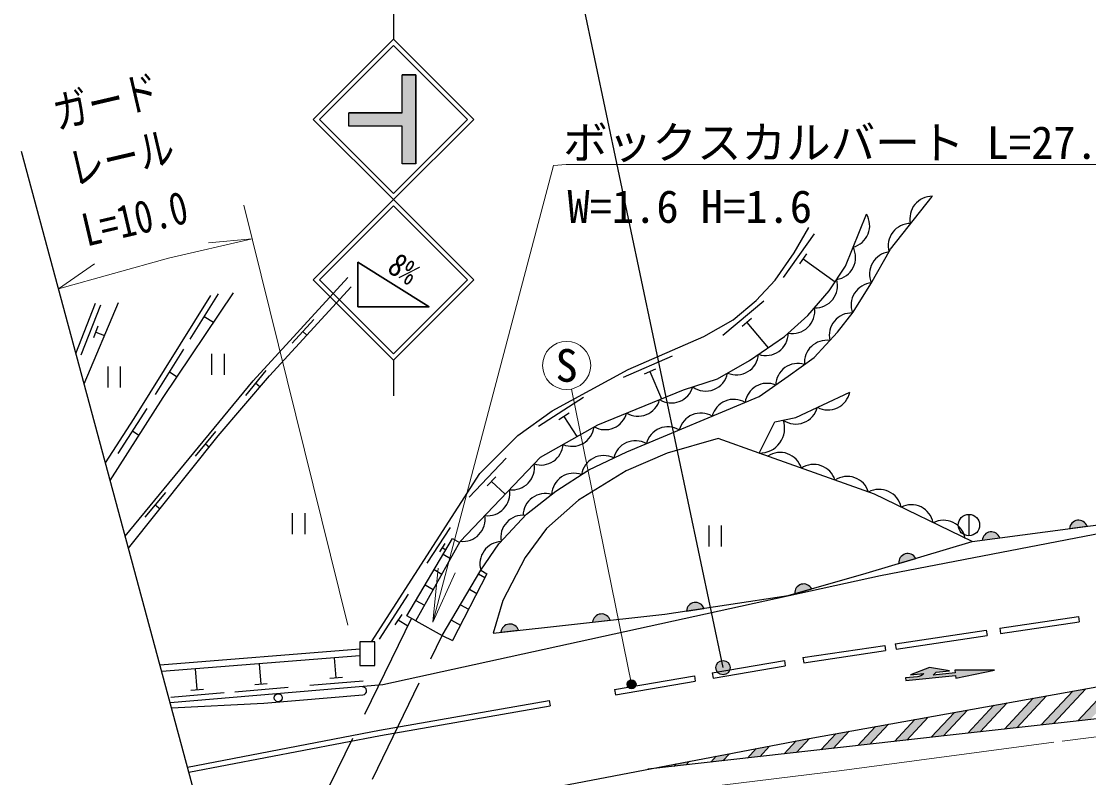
# Model space of a CAD drawing. Units: millimetres at full size, sheet at 1:1000; details may follow other scales. Extents: x 40000 to 680000, y 20000 to 380000.
# Drawn here: x 72934 to 132782, y 284228 to 326642 of the extents above; entities that cross this region are included whole.
import ezdxf
from ezdxf.enums import TextEntityAlignment as Align

# ---------------------------------------------------------------- set-up
doc = ezdxf.new("R2010")
doc.units = ezdxf.units.MM
doc.header["$LTSCALE"] = 1000
doc.linetypes.add('CHAIN', pattern=[18.5, 12, -1.5, 3.5, -1.5])
doc.linetypes.add('DASHED', pattern=[7.5, 6, -1.5])
for name, color, linetype, lineweight in [('M-BGD', 7, 'Continuous', 25), ('M-BMK', 2, 'CHAIN', 13), ('M-BMK-OTRS', 5, 'Continuous', 25), ('M-STR-HTXT', 7, 'Continuous', 13), ('M-STR-STRC', 7, 'Continuous', 25)]:
    doc.layers.add(name, color=color, linetype=linetype, lineweight=lineweight)
doc.styles.add('ＭＳ ゴシック', font='')
doc.styles.get('ＭＳ ゴシック').set_extended_font_data('MS Gothic')

# ---------------------------------------------------------------- blocks, each defined once
blk = doc.blocks.new('open_arrow')
at = {"color": 0, "linetype": 'Continuous', "lineweight": -2}
blk.add_lwpolyline([(7.5, 1.25), (0, 0), (7.5, -1.25)], dxfattribs=at)

msp = doc.modelspace()

# ---------------------------------------------------------------- hatches: boundary and pattern name
at = {"layer": 'M-BGD'}
for points in [[(131711, 298193, -0.82183), (132694, 298324)], [(126819, 297541, -0.82183), (127801, 297672)], [(123086, 296525, 0.82183), (122136, 296242)], [(116304, 294541, -0.82183), (117256, 294816)], [(110234, 293573, -0.82183), (111213, 293721)], [(104969, 292947, -0.82183), (105954, 293054)], [(99825, 292385, -0.82183), (100810, 292492)]]:
    msp.add_hatch(color=256, dxfattribs=at).paths.add_polyline_path(points)
at = {"layer": 'M-STR-STRC'}
for points in [[(94297, 320767), (94297, 318642), (95047, 318642), (95047, 323642), (94297, 323642), (94297, 321517), (91297, 321517), (91297, 320767)], [(111943, 290183, -1), (112617, 290612, -0.41421), (112495, 290060, -0.41421)], [(125285, 290257), (125300, 290109), (124066, 289981), (124183, 290084), (124241, 290150), (124987, 290227), (123862, 290413), (122799, 290002), (123544, 290078), (123461, 290000), (123365, 289940), (123257, 289902), (123186, 289891), (122515, 289821), (122531, 289672), (125316, 289959), (125332, 289810), (127497, 290260)], [(107370, 289584, -1), (106931, 289344, -1)], [(132632, 289213), (131894, 289080), (130128, 287182), (130814, 287258)], [(134844, 289608), (134708, 289586), (134109, 289478), (132185, 287411), (132871, 287488)], [(128070, 286953), (128756, 287029), (130418, 288815), (129680, 288682)], [(125989, 288019), (125251, 287887), (123953, 286492), (124640, 286569)], [(128204, 288417), (127466, 288284), (126013, 286723), (126699, 286800)], [(123775, 287621), (123037, 287489), (121893, 286259), (122580, 286337)], [(117771, 285793), (118458, 285871), (119346, 286826), (118608, 286693)], [(119832, 286026), (120519, 286104), (121561, 287223), (120823, 287091)], [(117132, 286428), (117105, 286423), (116385, 286285), (115710, 285560), (116397, 285638)], [(112276, 285172), (112648, 285572), (111900, 285429), (111589, 285095)], [(114890, 286000), (114143, 285857), (113650, 285328), (114336, 285405)], [(110215, 284940), (110405, 285144), (109658, 285001), (109528, 284862)]]:
    msp.add_hatch(color=256, dxfattribs=at).paths.add_polyline_path(points)

# ---------------------------------------------------------------- linework, layer by layer
at = {"layer": 'M-BGD'}
for p, q in [((117387, 314718), (115656, 312268)), ((116969, 313606), (116565, 313034)), ((116767, 313320), (118577, 312041)), ((83977, 311366), (82389, 308821)), ((75992, 308024), (77098, 310844)), ((77372, 310721), (76277, 307928)), ((76455, 306309), (78385, 310872)), ((114573, 310952), (112276, 309022)), ((83183, 310093), (83712, 309763)), ((77231, 309541), (76976, 308889)), ((89328, 309921), (88112, 308593)), ((113886, 309982), (113350, 309532)), ((113618, 309757), (114810, 308338)), ((77103, 309215), (77602, 309020)), ((88720, 309257), (88948, 309048)), ((82035, 308254), (80446, 305710)), ((83600, 307994), (83600, 306820)), ((84300, 307994), (84300, 306820)), ((109426, 307871), (106675, 306674)), ((77782, 307284), (77782, 306110)), ((78482, 307284), (78482, 306110)), ((86641, 307057), (85496, 305668)), ((108491, 307137), (107849, 306858)), ((81240, 306982), (81668, 306715)), ((108170, 306997), (108833, 305473)), ((86069, 306363), (86326, 306150)), ((104458, 305550), (101937, 303922)), ((79976, 304928), (78342, 302411)), ((103654, 304674), (103066, 304294)), ((103360, 304484), (104090, 303354)), ((79159, 303670), (79531, 303428)), ((83826, 303642), (82681, 302253)), ((83253, 302948), (83476, 302764)), ((100113, 302136), (98051, 299957)), ((99541, 301094), (99060, 300586)), ((99300, 300840), (100063, 300119)), ((81010, 300227), (79865, 298838)), ((80437, 299532), (80713, 299305)), ((88127, 299055), (88127, 297881)), ((88827, 299055), (88827, 297881)), ((126066, 298991), (126066, 297791)), ((96978, 298265), (95678, 296248)), ((111484, 298362), (111484, 297188)), ((112184, 298362), (112184, 297188)), ((131711, 298193), (132694, 298324)), ((95060, 293028), (97533, 297474)), ((126819, 297541), (127801, 297672)), ((96681, 297362), (96378, 296891)), ((96530, 297127), (96731, 296997)), ((96587, 296755), (97004, 296523)), ((122136, 296242), (123086, 296525)), ((96078, 295894), (96518, 295649)), ((96537, 292206), (98699, 295866)), ((98572, 295651), (98933, 295450)), ((94631, 294510), (93007, 291988)), ((95569, 295033), (96032, 294775)), ((98063, 294790), (98474, 294561)), ((116304, 294541), (117256, 294816)), ((95060, 294172), (95546, 293902)), ((97554, 293929), (98016, 293672)), ((94261, 293381), (93882, 292792)), ((110234, 293573), (111213, 293721)), ((127796, 292606), (132209, 293264)), ((132209, 293264), (132253, 292970)), ((94071, 293087), (94599, 292747)), ((95060, 293028), (96537, 292206)), ((97046, 293067), (97557, 292783)), ((104969, 292947), (105954, 293054)), ((127840, 292312), (132253, 292970)), ((96537, 292206), (97108, 291912)), ((99825, 292385), (100810, 292492)), ((121942, 291733), (127044, 292494)), ((121985, 291439), (127088, 292200)), ((127044, 292494), (127088, 292200)), ((127796, 292606), (127840, 292312)), ((116762, 290961), (121354, 291645)), ((121354, 291645), (121398, 291351)), ((121942, 291733), (121985, 291439)), ((91907, 291438), (80711, 290542)), ((91907, 291060), (80810, 290172)), ((90587, 289832), (90492, 290947)), ((116762, 290961), (116806, 290667)), ((116806, 290667), (121398, 291351)), ((82793, 289167), (82694, 290323)), ((86377, 289473), (86280, 290610)), ((111674, 290108), (115724, 290800)), ((111724, 289815), (115774, 290507)), ((115724, 290800), (115774, 290507)), ((90238, 289802), (90936, 289862)), ((106200, 289172), (110673, 289937)), ((110673, 289937), (110723, 289644)), ((111674, 290108), (111724, 289815)), ((82444, 289137), (83141, 289196)), ((84908, 289046), (87897, 289301)), ((86028, 289443), (86726, 289502)), ((89118, 289406), (92107, 289661)), ((106200, 289172), (106250, 288879)), ((106250, 288879), (110723, 289644)), ((81324, 288740), (84313, 288995)), ((102538, 288547), (102588, 288254))]:
    msp.add_line(p, q, dxfattribs=at)
at = {"layer": 'M-BGD', "linetype": 'DASHED'}
for p, q in [((94805, 293169), (85266, 273664)), ((86078, 270658), (96537, 292206))]:
    msp.add_line(p, q, dxfattribs=at)
at = {"layer": 'M-BGD'}
for points in [[(98699, 295866), (99711, 297333), (101262, 299010), (102896, 300288), (104758, 301486), (106885, 302504), (114312, 305599), (115931, 306736), (117383, 307799), (118702, 309214), (119583, 310338), (120576, 311925), (121665, 313858), (124014, 316825)], [(97533, 297474), (102049, 302195), (105263, 304020), (110073, 305978), (111979, 306599), (113773, 307625), (115718, 308963), (117041, 310153), (118241, 311523), (119145, 312917), (120324, 315831)], [(92561, 291850), (98637, 301285), (100767, 303422), (102704, 304808), (106954, 307122), (111198, 308969), (112855, 309900), (114143, 310982), (115195, 312135), (116277, 313666), (117096, 315089)], [(78758, 297778), (85930, 306477), (91245, 312280)], [(77647, 301892), (79259, 304375), (83564, 311270)], [(77915, 300900), (80881, 305541), (84824, 311423)], [(78944, 297089), (83977, 303392), (86844, 306758), (91428, 311747)], [(114313, 302432), (115191, 304190), (116360, 304423), (119385, 305850)], [(81279, 288435), (93195, 289452), (121107, 295568), (145059, 300173), (156966, 301821), (169698, 304480)], [(114313, 302432), (112009, 303256), (109144, 302422), (106845, 301439), (104171, 299788), (102376, 298202), (101185, 296577), (99937, 294154), (99395, 292338)], [(126243, 297464), (120777, 300120), (114313, 302432)], [(99395, 292338), (109022, 293390), (115937, 294435), (120314, 295700), (126243, 297464), (135709, 298725), (140358, 299269)], [(95060, 293028), (94551, 293310), (97110, 297639), (97503, 297420)], [(98699, 295866), (99043, 295663), (97108, 291912)], [(81357, 288148), (86523, 288414), (92085, 288871)], [(82256, 284818), (93017, 286891), (102538, 288547)], [(82333, 284530), (93071, 286599), (102589, 288254)]]:
    msp.add_lwpolyline(points, dxfattribs=at)
msp.add_lwpolyline([(91907, 290524), (92760, 290524), (92760, 291850), (91907, 291850)], close=True, dxfattribs=at)
for centre, radius in [((126066, 298391), 600), ((87336, 288707), 225)]:
    msp.add_circle(centre, radius, dxfattribs=at)
for centre, radius, start, end in [((124007, 315580), 1250, 89.47722, 192.7308), ((119254, 315185), 1250, 284.84856, 31.10876), ((122788, 314055), 1250, 89.4879, 195.7481), ((118467, 313397), 1250, 278.63778, 27.65311), ((121747, 312476), 1250, 97.48294, 203.74314), ((117451, 311823), 1250, 268.10644, 15.66507), ((120713, 310728), 1250, 95.03542, 200.65038), ((116174, 310385), 1250, 258.97955, 8.70131), ((119487, 309038), 1250, 87.44782, 193.28596), ((114685, 309151), 1250, 250.85425, 0.31345), ((118091, 307504), 1250, 82.10866, 184.53764), ((113029, 308067), 1250, 246.81716, 355.56563), ((116485, 306208), 1250, 73.24029, 178.19833), ((111310, 307159), 1250, 234.33842, 348.85618), ((109381, 306491), 1250, 238.2347, 343.86626), ((114757, 305093), 1250, 67.48389, 171.90213), ((118160, 306101), 1250, 242.12594, 348.38615), ((107514, 305746), 1250, 239.02842, 345.28862), ((112885, 304192), 1250, 59.49072, 165.75093), ((105662, 304992), 1250, 240.843, 345.28862), ((111038, 303423), 1250, 59.49072, 165.75093), ((116366, 305310), 1250, 235.27799, 345.49717), ((114347, 303818), 1387, 268.62467, 19.54158), ((103813, 304059), 1250, 246.44915, 352.70936), ((109192, 302654), 1250, 59.49072, 165.75093), ((102067, 303011), 1250, 252.41305, 355.50786), ((107370, 301871), 1250, 60.74397, 166.89808), ((105584, 301041), 1250, 62.96251, 171.64727), ((115479, 301218), 1250, 17.18911, 123.44932), ((100456, 301615), 1250, 263.13663, 9.39684), ((117362, 300545), 1250, 17.18911, 123.44932), ((103916, 300049), 1250, 69.81508, 177.26602), ((119246, 299871), 1250, 17.18911, 123.44932), ((99074, 300170), 1250, 263.13663, 9.39684), ((102317, 298909), 1250, 73.71031, 178.3617), ((121042, 299145), 1250, 11.5972, 118.79172), ((122838, 298285), 1250, 10.95853, 117.21873), ((97691, 298725), 1250, 263.13663, 9.39684), ((101067, 297695), 1250, 84.11345, 190.37365), ((124637, 297411), 1250, 10.95853, 117.21873), ((132215, 298161), 505, 18.75725, 176.41544), ((99898, 296221), 1250, 92.74997, 196.47623), ((127323, 297510), 505, 18.75725, 176.41544), ((122639, 296290), 505, 27.7437, 185.40189), ((116807, 294585), 505, 27.28576, 184.94395), ((110738, 293550), 505, 19.77136, 177.42955), ((105472, 292903), 505, 17.40716, 175.06535), ((100328, 292341), 505, 17.40716, 175.06535), ((92066, 289096), 225, 274.69968, 94.69968)]:
    msp.add_arc(centre, radius, start, end, dxfattribs=at)
at = {"layer": 'M-BMK'}
msp.add_lwpolyline([(84134, 277859), (89835, 279430), (99796, 281762), (105322, 282823), (108425, 283331), (118933, 284638), (131295, 286274), (145992, 288105), (162615, 290244), (175817, 291890), (182508, 292708), (196136, 294419), (212221, 296486)], dxfattribs=at)
at = {"layer": 'M-BMK-OTRS'}
msp.add_line((94143, 240774), (72934, 319352), dxfattribs=at)
at = {"layer": 'M-STR-HTXT'}
for p, q in [((91242, 292784), (85412, 316336)), ((85878, 314450), (83433, 314229)), ((75013, 311650), (77035, 313043)), ((107151, 289464), (103778, 306023))]:
    msp.add_line(p, q, dxfattribs=at)
for points in [[(96015, 292948), (102773, 318562), (103481, 318607), (143746, 318607)], [(75013, 311650), (81192, 313354), (85878, 314450)]]:
    msp.add_lwpolyline(points, dxfattribs=at)
msp.add_circle((103509, 307346), 1350, dxfattribs=at)
at = {"layer": 'M-STR-STRC'}
for p, q in [((93798, 342642), (93798, 325642)), ((112280, 290397), (104432, 327642)), ((89298, 321142), (93798, 325642)), ((98298, 321142), (93798, 325642)), ((89651, 321142), (93798, 325289)), ((97945, 321142), (93798, 325289)), ((95047, 323642), (94297, 323642)), ((94297, 321517), (94297, 323642)), ((95047, 318642), (95047, 323642)), ((94297, 321517), (91297, 321517)), ((89298, 321142), (93798, 316642)), ((89651, 321142), (93798, 316995)), ((93798, 316995), (97945, 321142)), ((93798, 316642), (98298, 321142)), ((94297, 320767), (91297, 320767)), ((94297, 318642), (94297, 320767)), ((95047, 318642), (94297, 318642)), ((89298, 312142), (93798, 316642)), ((98298, 312141), (93798, 316642)), ((89651, 312142), (93798, 316288)), ((97945, 312141), (93798, 316288)), ((95797, 310641), (91797, 313141)), ((91797, 313141), (91797, 310641)), ((89298, 312142), (93798, 307641)), ((89651, 312142), (93798, 307995)), ((93798, 307995), (97945, 312141)), ((93798, 307641), (98298, 312141)), ((91797, 310641), (95797, 310641)), ((93798, 307641), (93798, 305641)), ((123862, 290413), (122799, 290002)), ((124987, 290227), (123862, 290413)), ((123186, 289891), (122515, 289821)), ((122515, 289821), (122531, 289672)), ((122531, 289672), (125316, 289959)), ((122799, 290002), (123544, 290078)), ((123257, 289902), (123186, 289891)), ((123365, 289940), (123257, 289902)), ((123461, 290000), (123365, 289940)), ((123544, 290078), (123461, 290000)), ((125300, 290109), (124066, 289981)), ((124066, 289981), (124183, 290084)), ((124183, 290084), (124241, 290150)), ((124241, 290150), (124987, 290227)), ((127497, 290260), (125285, 290257)), ((125285, 290257), (125300, 290109)), ((125316, 289959), (125332, 289810)), ((125332, 289810), (127497, 290260)), ((131894, 289080), (130128, 287182)), ((132632, 289213), (130814, 287258)), ((134109, 289478), (132185, 287411)), ((129680, 288682), (128070, 286953)), ((130418, 288815), (128756, 287029)), ((125251, 287887), (123953, 286492)), ((125989, 288019), (124640, 286569)), ((127466, 288284), (126013, 286723)), ((128204, 288417), (126699, 286800)), ((123037, 287489), (121893, 286259)), ((123775, 287621), (122580, 286337)), ((118608, 286693), (117771, 285793)), ((119346, 286826), (118458, 285871)), ((120823, 287091), (119832, 286026)), ((121561, 287223), (120519, 286104)), ((116385, 286285), (115710, 285560)), ((117132, 286428), (116397, 285638)), ((112648, 285572), (112276, 285172)), ((114143, 285857), (113650, 285328)), ((114890, 286000), (114336, 285405)), ((109658, 285001), (109528, 284862)), ((110405, 285144), (110215, 284940)), ((111900, 285429), (111589, 285095))]:
    msp.add_line(p, q, dxfattribs=at)
for points in [[(91297, 321517), (94297, 321517), (94297, 323642), (95047, 323642), (95047, 318642), (94297, 318642), (94297, 320767), (91297, 320767)], [(91797, 313141), (95797, 310641), (91797, 310641)]]:
    msp.add_lwpolyline(points, close=True, dxfattribs=at)
for points in [[(83917, 278661), (90087, 280749), (99011, 282969), (117105, 286423), (134708, 289586), (146916, 291544), (161202, 293508), (185966, 296548), (190528, 297046)], [(190528, 297046), (188304, 295137), (184461, 293777), (181025, 292953), (174266, 292127), (156517, 290210), (140147, 288299), (125178, 286630), (108058, 284696)]]:
    msp.add_lwpolyline(points, dxfattribs=at)
for centre, radius in [((112280, 290397), 400), ((107151, 289464), 250)]:
    msp.add_circle(centre, radius, dxfattribs=at)

# ---------------------------------------------------------------- block references
at = {"layer": 'M-STR-HTXT', "xscale": 400, "yscale": 400, "rotation": 75.2}
msp.add_blockref('open_arrow', (96015, 292948), dxfattribs=at)

# ---------------------------------------------------------------- texts
at = {"layer": 'M-STR-HTXT', "style": 'ＭＳ ゴシック', "width": 0.8}
for s, p in [('ガード', (77993, 320730)), ('レール', (78863, 317573)), ('L=10.0', (79629, 314157))]:
    msp.add_text(s, height=1833, rotation=13.173, dxfattribs=at).set_placement(p, align=Align.BOTTOM_CENTER)
at = {"layer": 'M-STR-HTXT', "style": 'ＭＳ ゴシック'}
for s, p in [('ボックスカルバート L=27.5', (103314, 319846)), ('W=1.6 H=1.6', (103556, 316258))]:
    msp.add_text(s, height=1833, dxfattribs=at).set_placement(p, align=Align.MIDDLE_LEFT)
msp.add_text('S', height=1833, dxfattribs=at).set_placement((103509, 307346), align=Align.MIDDLE_CENTER)
at = {"layer": 'M-STR-STRC', "style": 'ＭＳ ゴシック', "width": 0.85}
msp.add_text('8%', height=1320, rotation=326.813, dxfattribs=at).set_placement((93797, 311891), align=Align.BOTTOM_CENTER)

doc.saveas('drawing.dxf')
